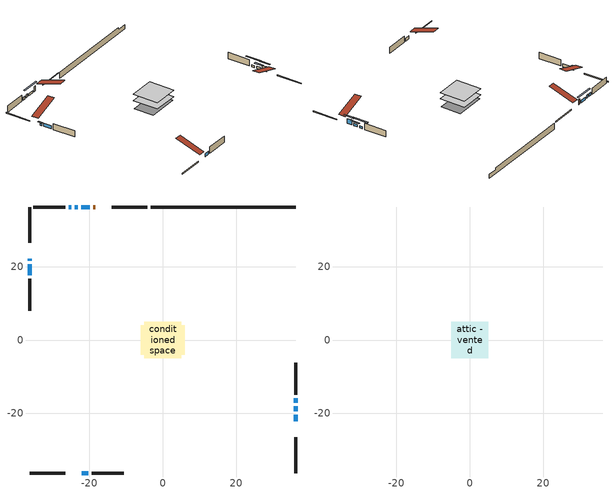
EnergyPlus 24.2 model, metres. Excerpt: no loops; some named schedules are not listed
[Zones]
conditioned space
 floor adiabatic (AdiabaticFloorConstruction): -5.01,-5.01 -5.01,5.01 5.01,5.01 5.01,-5.01 z1.45
 floor foundation (Slab1 construction): -5.94,-3.96 -5.94,3.96 5.94,3.96 5.94,-3.96 z-0.91
 wall outside (RimJoist1 construction): -4.24,36.31 -13.95,36.31 / -36.31,-36.31 -26.6,-36.31 / -36.31,36.31 -36.31,26.6 / 36.31,-36.31 36.31,-26.6 z1.45:1.75
 wall outside (AdiabaticWallConstruction 1): -18.38,36.31 -19.02,36.31 z1.45:3.48
 wall outside (AdiabaticWallConstruction): -36.31,22.18 -36.31,21.67 z1.45:2.21; -19.95,36.31 -22.29,36.31 / 36.31,-17.09 36.31,-15.92 z1.45:2.31; 36.31,-22.18 36.31,-20.42 z1.45:3.43; 36.31,-19.49 36.31,-18.02 z1.45:2.42; -36.31,20.75 -36.31,17.71 / -23.21,36.31 -24.02,36.31 / -24.94,36.31 -25.71,36.31 / -22.18,-36.31 -20.32,-36.31 z1.45:2.67
 wall outside (Wall1 construction): -26.64,36.31 -35.38,36.31 / -19.4,-36.31 -10.65,-36.31 / -36.31,16.79 -36.31,8.04 / 36.31,-14.99 36.31,-6.25 z1.45:3.89
 wall foundation (FoundationWall1 construction): -3.31,36.31,-0.91 -3.31,36.31,1.45 32.35,36.31,1.45 32.35,36.31,0.69 36.31,36.31,0.69 36.31,36.31,-0.91
 window (WindowConstruction 6): -36.31,22.17 -36.31,21.67 z1.45:2.21
 window (WindowConstruction 8): -19.95,36.31 -22.29,36.31 z1.45:2.31
 window (WindowConstruction): 36.31,-22.17 36.31,-20.42 z1.45:3.43
 window (WindowConstruction 1): 36.31,-19.49 36.31,-18.02 z1.45:2.42
 window (WindowConstruction 2): -36.31,20.75 -36.31,17.71 z1.45:2.67
 window (WindowConstruction 3): -23.21,36.31 -24.02,36.31 z1.45:2.67
 window (WindowConstruction 4): -24.94,36.31 -25.71,36.31 z1.45:2.67
 window (WindowConstruction 5): -22.17,-36.31 -20.32,-36.31 z1.45:2.67
 window (WindowConstruction 7): 36.31,-17.09 36.31,-15.92 z1.45:2.31
 door (Door): -18.38,36.31 -19.02,36.31 z1.45:3.48
 ceiling adiabatic (AdiabaticFloorConstruction): 5.01,-5.01 5.01,5.01 -5.01,5.01 -5.01,-5.01 z1.45
attic - vented
 floor to conditioned space (Floor1 construction Reversed): -5.01,-5.01 -5.01,5.01 5.01,5.01 5.01,-5.01 z3.89
 roof outside (Roof1 construction): -17.45,36.31,3.89 -17.45,26.55,7.14 -14.88,26.55,7.14 -14.88,36.31,3.89; -23.1,-36.31,3.89 -23.1,-26.55,7.14 -25.67,-26.55,7.14 -25.67,-36.31,3.89; -36.31,23.1,3.89 -26.55,23.1,7.14 -26.55,25.67,7.14 -36.31,25.67,3.89; 36.31,-23.1,3.89 26.55,-23.1,7.14 26.55,-25.67,7.14 36.31,-25.67,3.89
shading: -36.31,21.07 -36.31,22.78 -36.92,22.78 -36.92,21.07 z2.82; -24.73,36.31 -17.51,36.31 -17.51,36.77 -24.73,36.77 z4.75; 36.31,-19.2 36.31,-23.39 36.77,-23.39 36.77,-19.2 z4.65; 36.31,-17.11 36.31,-20.4 36.77,-20.4 36.77,-17.11 z3.33; 36.31,-13.48 36.31,-19.53 36.77,-19.53 36.77,-13.48 z4.75
[Building]
Building 1: Terrain=Suburbs
[Site:Location]
Edmonton Intl AP_AB: Latitude {deg}=53.31; Longitude {deg}=-113.58; Time Zone {hr}=-7; Elevation {m}=723; Keep Site Location Information=Yes
[Site:GroundTemperature:Shallow]
-1.56185, -3.61833, -3.78302, -2.80711, 1.11059, 5.01004, 8.39065, 10.5322, 10.7141, 8.97234, 5.67794, 1.89811
[Site:WaterMainsTemperature]
Calculation Method=Schedule; Temperature Schedule=mains temperature schedule
[Material] Roughness=Rough; Thermal Absorptance=0.9
Name | Thickness {m} | Conductivity {W/m-K} | Density {kg/m3} | Specific Heat {J/kg-K} | Solar Absorptance | Visible Absorptance
asphalt or fiberglass shingles | 0.00635 | 0.162714 | 1121.4 | 1465.45 | 0.4 | 0.4
ceiling loosefill ins | 0.254 | 0.0480833 | 16.02 | 1046.75 | 0.7 | 0.7
ceiling stud and cavity | 0.1397 | 0.159311 | 65.682 | 1177.47 | 0.7 | 0.7
concrete 4.0 in. | 0.1016 | 1.803125 | 2242.8 | 837.4 | 0.7 | 0.7
concrete 8.0 in. | 0.2032 | 1.803125 | 2242.8 | 837.4 | 0.7 | 0.7
door material | 0.04445 | 0.053851 | 512.64 | 1214.23 | 0.7 | 0.7
exterior vertical ins | 0.0457286 | 0.029427 | 32.04 | 1214.23 | 0.7 | 0.7
floor covering | 0.0127 | 0.0433444 | 54.468 | 1339.84 | 0.6 | 0.6
floor rigid ins; wall rigid ins 1 | 0.512978 | 0.029427 | 32.04 | 1214.23 | 0.7 | 0.7
floor stud and cavity | 0.1397 | 1.75129 | 37.0049 | 1207.88 | 0.7 | 0.7
furniture material conditioned space 1 | 0.1524 | 0.115458 | 640.8 | 1214.23 | 0.6 | 0.6
gypsum board | 0.0127 | 0.160291 | 801 | 837.4 | 0.6 | 0.6
gypsum board 1 | 0.0127 | 0.160291 | 801 | 837.4 | 0.7 | 0.7
osb sheathing 0.5 in. | 0.0127 | 0.115458 | 512.64 | 1214.23 | 0.7 | 0.7
osb sheathing 0.75 in. | 0.01905 | 0.115458 | 512.64 | 1214.23 | 0.7 | 0.7
osb sheathing 2.0 in. | 0.0508 | 0.115458 | 512.64 | 1214.23 | 0.7 | 0.7
rim joist stud and cavity | 0.0508 | 0.029095 | 125.044 | 1163.47 | 0.6 | 0.6
wall rigid ins | 0.051816 | 0.029427 | 32.04 | 1214.23 | 0.7 | 0.7
wall stud and cavity | 0.1397 | 0.213854 | 139.0536 | 1170.24 | 0.7 | 0.7
wall stud and cavity 1 | 0.0889 | 0.380278 | 52.3479 | 1209.89 | 0.7 | 0.7
wall stud and cavity 2 | 0.0889 | 0.391764 | 83.0341 | 1211.67 | 0.7 | 0.7
wood siding | 0.0254 | 0.102417 | 544.68 | 1172.36 | 0.4 | 0.4
wood siding 1; wood siding 2; wood siding 3 | 0.0254 | 0.102417 | 544.68 | 1172.36 | 0.7 | 0.7
[WindowMaterial:SimpleGlazingSystem]
Name | U-Factor {W/m2-K} | Solar Heat Gain Coefficient
WindowMaterial | 1.52 | 0.44
WindowMaterial 1 | 2.22067 | 0.53
WindowMaterial 2 | 2.07304 | 0.65
WindowMaterial 3 | 2.13947 | 0.58
WindowMaterial 4 | 2.27063 | 0.48
WindowMaterial 5 | 2.245649 | 0.51
WindowMaterial 6 | 2.17865 | 0.54
WindowMaterial 7 | 2.2553 | 0.5
[Construction]
AdiabaticFloorConstruction: floor stud and cavity, floor rigid ins, osb sheathing 0.75 in., floor covering
AdiabaticWallConstruction: wood siding 2, wall rigid ins 1, wall stud and cavity 1, gypsum board
AdiabaticWallConstruction 1: wood siding 3, wall rigid ins 1, wall stud and cavity 1, gypsum board
Door: door material
Floor1 construction Reversed: gypsum board, ceiling stud and cavity, ceiling loosefill ins
FoundationWall1 construction: concrete 8.0 in., gypsum board 1
furniture construction conditioned space 1: furniture material conditioned space 1
PartitionWallConstruction: gypsum board, wall stud and cavity 2, gypsum board
RimJoist1 construction: wood siding 1, osb sheathing 2.0 in., rim joist stud and cavity
Roof1 construction: asphalt or fiberglass shingles
Slab1 construction: concrete 4.0 in.
Wall1 construction: wood siding, wall rigid ins, osb sheathing 0.5 in., wall stud and cavity, gypsum board
WindowConstruction: WindowMaterial
WindowConstruction 1: WindowMaterial 1
WindowConstruction 2: WindowMaterial 2
WindowConstruction 3: WindowMaterial 3
WindowConstruction 4: WindowMaterial 4
WindowConstruction 5: WindowMaterial 5
WindowConstruction 6: WindowMaterial 6
WindowConstruction 7; WindowConstruction 8: WindowMaterial 7
[Zone] Multiplier=1; Part of Total Floor Area=Yes
Name | Volume {m3}
attic - vented | 52.9737
conditioned space | 497.8
[Space]
Name | Zone | Volume {m3}
attic - vented 1 | attic - vented | 52.9737
conditioned space 1 | conditioned space | 497.8
[ZoneInfiltration:EffectiveLeakageArea]
infil attic - vented 1: Zone or Space=attic - vented 1; Schedule=Always On Discrete; Effective Air Leakage Area {cm2}=3490.09; Stack Coefficient=0.000226152; Wind Coefficient=1.01606e-05
[ZoneMixing]
whole house fan mix: Zone or Space=attic - vented; Schedule=Always On Continuous; Design Flow Rate Calculation Method=Flow/Zone; Design Flow Rate {m3/s}=0; Source Zone or Space=conditioned space
[SurfaceProperty:ExposedFoundationPerimeter]
Slab1: Exposed Perimeter Calculation Method=TotalExposedPerimeter; Total Exposed Perimeter {m}=39.625
[InternalMass] Zone or ZoneList=conditioned space; Space or SpaceList=conditioned space 1
Name | Construction | Surface Area {m2}
furniture mass conditioned space 1 | furniture construction conditioned space 1 | 77.8
partition wall mass | PartitionWallConstruction | 194.5
[Lights]
interior lighting: Zone or ZoneList or Space or SpaceList=conditioned space 1; Schedule=interior lighting schedule; Design Level Calculation Method=LightingLevel; Lighting Level {W}=343.2; Return Air Fraction=0; Fraction Radiant=0.6; Fraction Visible=0.2; Fraction Replaceable=1
[People]
occupants: Zone or ZoneList or Space or SpaceList=conditioned space 1; Number of People Schedule=occupants schedule; Number of People Calculation Method=People; Number of People=3; Fraction Radiant=0.314171; Sensible Heat Fraction=0.56303; Activity Level Schedule=occupants activity schedule; Carbon Dioxide Generation Rate {m3/s-W}=0; Enable ASHRAE 55 Comfort Warnings=No; Mean Radiant Temperature Calculation Type=EnclosureAveraged
[ElectricEquipment] Zone or ZoneList or Space or SpaceList=conditioned space 1; Design Level Calculation Method=EquipmentLevel
Name | Schedule | Design Level {W} | Fraction Latent | Fraction Radiant | Fraction Lost
clothes dryer | clothes dryer schedule | 140.772 | 0.015 | 0.081 | 0.85
clothes washer | clothes washer schedule | 32.1985 | 0.03 | 0.162 | 0.7
cooking range | cooking range schedule | 215.147 | 0.08 | 0.432 | 0.2
dishwasher | dishwasher schedule | 66.8632 | 0.3 | 0.18 | 0.4
fridge | fridge schedule | 72.9452 | 0 | 0.6 | 0
mech vent bath fan 0 | mech vent bath fan 0 schedule | 50.2 | 0 | 0 | 1
mech vent bath fan 1 | mech vent bath fan 1 schedule | 50.2 | 0 | 0 | 1
mech vent bath fan 2 | mech vent bath fan 2 schedule | 50.2 | 0 | 0 | 1
mech vent house fan | mech vent house fan schedule | 0 | 0 | 0 | 1
mech vent house fan cfis | mech vent house fan cfis schedule | 0 | 0 | 0 | 0
mech vent range fan 0 | mech vent range fan 0 schedule | 57 | 0 | 0 | 1
misc plug loads | misc plug loads schedule | 494.7 | 0.045 | 0.513 | 0.1
whole house fan | Always On Discrete | 0 | 0 | 0 | 1
[OtherEquipment] Zone or ZoneList or Space or SpaceList=conditioned space 1; Design Level Calculation Method=EquipmentLevel
Name | Fuel Type | Schedule | Design Level {W} | Fraction Latent | Fraction Radiant | Fraction Lost
clothes dryer 1 | Electricity | clothes dryer schedule | 0 | 0.015 | 0.081 | 0.85
cooking range 1 | Electricity | cooking range schedule | 0 | 0.08 | 0.432 | 0.2
general water use latent | None | general water use schedule | 62.594 | 1 | 0 | 0
general water use sensible | None | general water use schedule | -61.6891 | 0 | 0.6 | 0
mech vent house fan latent load | None | Always On Discrete | 0 | 1 | 0 | 0
mech vent house fan sensible load | None | Always On Discrete | 0 | 0 | 0 | 0
water heater energy adjustment1 | NaturalGas | Always On Discrete | 0.01 | 0 | 0 | 1
[ZoneInfiltration:DesignFlowRate] Zone or ZoneList or Space or SpaceList=conditioned space 1; Schedule=Always On Discrete; Design Flow Rate Calculation Method=Flow/Zone; Design Flow Rate {m3/s}=0
infil flow; natural vent flow; whole house fan flow
[AvailabilityManager:Scheduled]
central ac and furnace airloop Availability Manager: Schedule=Always On Discrete
[Foundation:Kiva]
Foundation Kiva 1: Initial Indoor Air Temperature {C}=18; Wall Height Above Grade {m}=1.44999; Wall Depth Below Slab {m}=0.2032; Custom Block Material Name 1=exterior vertical ins; Custom Block Depth 1 {m}=2.36001; Custom Block X Position 1 {m}=0.2159; Custom Block Z Position 1 {m}=0
[Foundation:Kiva:Settings]
Soil Conductivity {W/m-K}=0.849921; Soil Density {kg/m3}=1842.3; Soil Specific Heat {J/kg-K}=418.7; Ground Solar Absorptivity=0.9; Ground Thermal Absorptivity=0.9; Ground Surface Roughness {m}=0.03; Far-Field Width {m}=40; Deep-Ground Boundary Condition=ZeroFlux; Deep-Ground Depth {m}=40; Minimum Cell Dimension {m}=0.2; Maximum Cell Growth Coefficient=3; Simulation Timestep=Timestep
[Exterior:Lights]
exterior lighting: Schedule=exterior lighting schedule; Design Level {W}=75.6
[EnergyManagementSystem:GlobalVariable]
central_ac_and_furnace_airloop_Fan_RTF
infil_program_Qfan
infil_program_Qinf
natural_vent_program_Qnv
natural_vent_program_Qwhf
[EnergyManagementSystem:Sensor]
Name | Output:Variable or Output:Meter Index Key | Output:Variable or Output:Meter
airflow_gain | infil flow | Infiltration Sensible Heat Gain Energy
airflow_gain_1 | natural vent flow | Infiltration Sensible Heat Gain Energy
airflow_gain_2 | whole house fan flow | Infiltration Sensible Heat Gain Energy
airflow_loss | infil flow | Infiltration Sensible Heat Loss Energy
airflow_loss_1 | natural vent flow | Infiltration Sensible Heat Loss Energy
airflow_loss_2 | whole house fan flow | Infiltration Sensible Heat Loss Energy
clg_load_cond |  | Cooling:EnergyTransfer:Zone:CONDITIONED SPACE
clg_sp_s; clg_sp_s_1 | cooling setpoint | Schedule Value
clothes_dryer_exhaust_0_sch_s | clothes dryer exhaust 0 schedule | Schedule Value
cool_season | cooling season schedule | Schedule Value
htg_load_cond |  | Heating:EnergyTransfer:Zone:CONDITIONED SPACE
htg_sp_s; htg_sp_s_1 | heating setpoint | Schedule Value
ig_ee_conv | clothes dryer | Electric Equipment Convective Heating Energy
ig_ee_conv_2 | cooking range | Electric Equipment Convective Heating Energy
ig_ee_conv_4 | fridge | Electric Equipment Convective Heating Energy
ig_ee_conv_5 | misc plug loads | Electric Equipment Convective Heating Energy
ig_ee_conv_6 | whole house fan | Electric Equipment Convective Heating Energy
ig_ee_rad | clothes dryer | Electric Equipment Radiant Heating Energy
ig_ee_rad_2 | cooking range | Electric Equipment Radiant Heating Energy
ig_ee_rad_4 | fridge | Electric Equipment Radiant Heating Energy
ig_ee_rad_5 | misc plug loads | Electric Equipment Radiant Heating Energy
ig_ee_rad_6 | whole house fan | Electric Equipment Radiant Heating Energy
ig_lgt_conv | interior lighting | Lights Convective Heating Energy
ig_lgt_rad | interior lighting | Lights Radiant Heating Energy
ig_lgt_vis | interior lighting | Lights Visible Radiation Heating Energy
ig_oe_conv | clothes dryer 1 | Other Equipment Convective Heating Energy
ig_oe_conv_1 | cooking range 1 | Other Equipment Convective Heating Energy
ig_oe_conv_2 | general water use latent | Other Equipment Convective Heating Energy
ig_oe_conv_3 | general water use sensible | Other Equipment Convective Heating Energy
ig_oe_conv_4 | water heater energy adjustment1 | Other Equipment Convective Heating Energy
ig_oe_rad | clothes dryer 1 | Other Equipment Radiant Heating Energy
ig_oe_rad_1 | cooking range 1 | Other Equipment Radiant Heating Energy
ig_oe_rad_2 | general water use latent | Other Equipment Radiant Heating Energy
ig_oe_rad_3 | general water use sensible | Other Equipment Radiant Heating Energy
ig_oe_rad_4 | water heater energy adjustment1 | Other Equipment Radiant Heating Energy
ig_ppl_conv | occupants | People Convective Heating Energy
ig_ppl_rad | occupants | People Radiant Heating Energy
im_conv | furniture mass conditioned space 1 | Surface Inside Face Convection Heat Gain Energy
im_conv_1 | partition wall mass | Surface Inside Face Convection Heat Gain Energy
im_ig | furniture mass conditioned space 1 | Surface Inside Face Internal Gains Radiation Heat Gain Energy
im_ig_1 | partition wall mass | Surface Inside Face Internal Gains Radiation Heat Gain Energy
im_lgt | furniture mass conditioned space 1 | Surface Inside Face Lights Radiation Heat Gain Energy
im_lgt_1 | partition wall mass | Surface Inside Face Lights Radiation Heat Gain Energy
im_sol | furniture mass conditioned space 1 | Surface Inside Face Solar Radiation Heat Gain Energy
im_sol_1 | partition wall mass | Surface Inside Face Solar Radiation Heat Gain Energy
im_surf | furniture mass conditioned space 1 | Surface Inside Face Net Surface Thermal Radiation Heat Gain Energy
im_surf_1 | partition wall mass | Surface Inside Face Net Surface Thermal Radiation Heat Gain Energy
mech_vent_bath_fan_0_sch_s | mech vent bath fan 0 schedule | Schedule Value
mech_vent_bath_fan_1_sch_s | mech vent bath fan 1 schedule | Schedule Value
mech_vent_bath_fan_2_sch_s | mech vent bath fan 2 schedule | Schedule Value
mech_vent_range_fan_0_sch_s | mech vent range fan 0 schedule | Schedule Value
mv_conv | mech vent bath fan 0 | Electric Equipment Convective Heating Energy
mv_conv_1 | mech vent bath fan 1 | Electric Equipment Convective Heating Energy
mv_conv_2 | mech vent bath fan 2 | Electric Equipment Convective Heating Energy
mv_conv_3 | mech vent house fan | Electric Equipment Convective Heating Energy
mv_conv_4 | mech vent house fan cfis | Electric Equipment Convective Heating Energy
mv_conv_5 | mech vent range fan 0 | Electric Equipment Convective Heating Energy
mv_conv_6 | mech vent house fan latent load | Other Equipment Convective Heating Energy
mv_conv_7 | mech vent house fan sensible load | Other Equipment Convective Heating Energy
mv_rad | mech vent bath fan 0 | Electric Equipment Radiant Heating Energy
mv_rad_1 | mech vent bath fan 1 | Electric Equipment Radiant Heating Energy
mv_rad_2 | mech vent bath fan 2 | Electric Equipment Radiant Heating Energy
mv_rad_3 | mech vent house fan | Electric Equipment Radiant Heating Energy
mv_rad_4 | mech vent house fan cfis | Electric Equipment Radiant Heating Energy
mv_rad_5 | mech vent range fan 0 | Electric Equipment Radiant Heating Energy
mv_rad_6 | mech vent house fan latent load | Other Equipment Radiant Heating Energy
mv_rad_7 | mech vent house fan sensible load | Other Equipment Radiant Heating Energy
natural_vent_s | natural vent schedule | Schedule Value
out_pb_s |  | Site Outdoor Air Barometric Pressure
out_wt_s |  | Site Outdoor Air Humidity Ratio
site_vw_s |  | Site Wind Speed
ss_back_out | Window1 | Surface Window Shortwave from Zone Back Out Window Heat Transfer Rate
ss_back_out_1 | Window10 | Surface Window Shortwave from Zone Back Out Window Heat Transfer Rate
ss_back_out_2 | Window2 | Surface Window Shortwave from Zone Back Out Window Heat Transfer Rate
ss_back_out_3 | Window3 | Surface Window Shortwave from Zone Back Out Window Heat Transfer Rate
ss_back_out_4 | Window4 | Surface Window Shortwave from Zone Back Out Window Heat Transfer Rate
ss_back_out_5 | Window5 | Surface Window Shortwave from Zone Back Out Window Heat Transfer Rate
ss_back_out_6 | Window6 | Surface Window Shortwave from Zone Back Out Window Heat Transfer Rate
ss_back_out_7 | Window7 | Surface Window Shortwave from Zone Back Out Window Heat Transfer Rate
ss_back_out_8 | Window9 | Surface Window Shortwave from Zone Back Out Window Heat Transfer Rate
ss_conv | Door1 | Surface Inside Face Convection Heat Gain Energy
ss_conv_1 | Window1 | Surface Inside Face Convection Heat Gain Energy
ss_conv_2 | Window10 | Surface Inside Face Convection Heat Gain Energy
ss_conv_3 | Window2 | Surface Inside Face Convection Heat Gain Energy
ss_conv_4 | Window3 | Surface Inside Face Convection Heat Gain Energy
ss_conv_5 | Window4 | Surface Inside Face Convection Heat Gain Energy
ss_conv_6 | Window5 | Surface Inside Face Convection Heat Gain Energy
ss_conv_7 | Window6 | Surface Inside Face Convection Heat Gain Energy
ss_conv_8 | Window7 | Surface Inside Face Convection Heat Gain Energy
ss_conv_9 | Window9 | Surface Inside Face Convection Heat Gain Energy
ss_ig | Door1 | Surface Inside Face Internal Gains Radiation Heat Gain Energy
ss_ig_1 | Window1 | Surface Inside Face Internal Gains Radiation Heat Gain Energy
ss_ig_2 | Window10 | Surface Inside Face Internal Gains Radiation Heat Gain Energy
ss_ig_3 | Window2 | Surface Inside Face Internal Gains Radiation Heat Gain Energy
ss_ig_4 | Window3 | Surface Inside Face Internal Gains Radiation Heat Gain Energy
ss_ig_5 | Window4 | Surface Inside Face Internal Gains Radiation Heat Gain Energy
ss_ig_6 | Window5 | Surface Inside Face Internal Gains Radiation Heat Gain Energy
ss_ig_7 | Window6 | Surface Inside Face Internal Gains Radiation Heat Gain Energy
ss_ig_8 | Window7 | Surface Inside Face Internal Gains Radiation Heat Gain Energy
ss_ig_9 | Window9 | Surface Inside Face Internal Gains Radiation Heat Gain Energy
ss_lgt | Door1 | Surface Inside Face Lights Radiation Heat Gain Energy
ss_sol | Door1 | Surface Inside Face Solar Radiation Heat Gain Energy
ss_surf | Door1 | Surface Inside Face Net Surface Thermal Radiation Heat Gain Energy
ss_surf_1 | Window1 | Surface Inside Face Net Surface Thermal Radiation Heat Gain Energy
ss_surf_2 | Window10 | Surface Inside Face Net Surface Thermal Radiation Heat Gain Energy
ss_surf_3 | Window2 | Surface Inside Face Net Surface Thermal Radiation Heat Gain Energy
ss_surf_4 | Window3 | Surface Inside Face Net Surface Thermal Radiation Heat Gain Energy
ss_surf_5 | Window4 | Surface Inside Face Net Surface Thermal Radiation Heat Gain Energy
ss_surf_6 | Window5 | Surface Inside Face Net Surface Thermal Radiation Heat Gain Energy
ss_surf_7 | Window6 | Surface Inside Face Net Surface Thermal Radiation Heat Gain Energy
ss_surf_8 | Window7 | Surface Inside Face Net Surface Thermal Radiation Heat Gain Energy
ss_surf_9 | Window9 | Surface Inside Face Net Surface Thermal Radiation Heat Gain Energy
ss_trans_in | Window1 | Surface Window Transmitted Solar Radiation Rate
ss_trans_in_1 | Window10 | Surface Window Transmitted Solar Radiation Rate
ss_trans_in_2 | Window2 | Surface Window Transmitted Solar Radiation Rate
ss_trans_in_3 | Window3 | Surface Window Transmitted Solar Radiation Rate
ss_trans_in_4 | Window4 | Surface Window Transmitted Solar Radiation Rate
ss_trans_in_5 | Window5 | Surface Window Transmitted Solar Radiation Rate
ss_trans_in_6 | Window6 | Surface Window Transmitted Solar Radiation Rate
ss_trans_in_7 | Window7 | Surface Window Transmitted Solar Radiation Rate
ss_trans_in_8 | Window9 | Surface Window Transmitted Solar Radiation Rate
ss_trans_out | Window1 | Surface Inside Face Initial Transmitted Diffuse Transmitted Out Window Solar Radiation Rate
ss_trans_out_1 | Window10 | Surface Inside Face Initial Transmitted Diffuse Transmitted Out Window Solar Radiation Rate
ss_trans_out_2 | Window2 | Surface Inside Face Initial Transmitted Diffuse Transmitted Out Window Solar Radiation Rate
ss_trans_out_3 | Window3 | Surface Inside Face Initial Transmitted Diffuse Transmitted Out Window Solar Radiation Rate
ss_trans_out_4 | Window4 | Surface Inside Face Initial Transmitted Diffuse Transmitted Out Window Solar Radiation Rate
ss_trans_out_5 | Window5 | Surface Inside Face Initial Transmitted Diffuse Transmitted Out Window Solar Radiation Rate
ss_trans_out_6 | Window6 | Surface Inside Face Initial Transmitted Diffuse Transmitted Out Window Solar Radiation Rate
ss_trans_out_7 | Window7 | Surface Inside Face Initial Transmitted Diffuse Transmitted Out Window Solar Radiation Rate
ss_trans_out_8 | Window9 | Surface Inside Face Initial Transmitted Diffuse Transmitted Out Window Solar Radiation Rate
s_conv | Floor1 | Surface Inside Face Convection Heat Gain Energy
s_conv_1 | FoundationWall1 | Surface Inside Face Convection Heat Gain Energy
s_conv_10 | Wall1:180 | Surface Inside Face Convection Heat Gain Energy
s_conv_11 | Wall1:270 | Surface Inside Face Convection Heat Gain Energy
s_conv_12 | Wall1:90 | Surface Inside Face Convection Heat Gain Energy
s_conv_2 | inferred conditioned ceiling | Surface Inside Face Convection Heat Gain Energy
s_conv_3 | inferred conditioned floor | Surface Inside Face Convection Heat Gain Energy
s_conv_4 | RimJoist1:0 | Surface Inside Face Convection Heat Gain Energy
s_conv_5 | RimJoist1:180 | Surface Inside Face Convection Heat Gain Energy
s_conv_6 | RimJoist1:270 | Surface Inside Face Convection Heat Gain Energy
s_conv_7 | RimJoist1:90 | Surface Inside Face Convection Heat Gain Energy
s_conv_8 | Slab1 | Surface Inside Face Convection Heat Gain Energy
s_conv_9 | Wall1:0 | Surface Inside Face Convection Heat Gain Energy
s_ig | Floor1 | Surface Inside Face Internal Gains Radiation Heat Gain Energy
s_ig_1 | FoundationWall1 | Surface Inside Face Internal Gains Radiation Heat Gain Energy
s_ig_10 | Wall1:180 | Surface Inside Face Internal Gains Radiation Heat Gain Energy
s_ig_11 | Wall1:270 | Surface Inside Face Internal Gains Radiation Heat Gain Energy
s_ig_12 | Wall1:90 | Surface Inside Face Internal Gains Radiation Heat Gain Energy
s_ig_2 | inferred conditioned ceiling | Surface Inside Face Internal Gains Radiation Heat Gain Energy
s_ig_3 | inferred conditioned floor | Surface Inside Face Internal Gains Radiation Heat Gain Energy
s_ig_4 | RimJoist1:0 | Surface Inside Face Internal Gains Radiation Heat Gain Energy
s_ig_5 | RimJoist1:180 | Surface Inside Face Internal Gains Radiation Heat Gain Energy
s_ig_6 | RimJoist1:270 | Surface Inside Face Internal Gains Radiation Heat Gain Energy
s_ig_7 | RimJoist1:90 | Surface Inside Face Internal Gains Radiation Heat Gain Energy
s_ig_8 | Slab1 | Surface Inside Face Internal Gains Radiation Heat Gain Energy
s_ig_9 | Wall1:0 | Surface Inside Face Internal Gains Radiation Heat Gain Energy
s_lgt | Floor1 | Surface Inside Face Lights Radiation Heat Gain Energy
s_lgt_1 | FoundationWall1 | Surface Inside Face Lights Radiation Heat Gain Energy
s_lgt_10 | Wall1:180 | Surface Inside Face Lights Radiation Heat Gain Energy
s_lgt_11 | Wall1:270 | Surface Inside Face Lights Radiation Heat Gain Energy
s_lgt_12 | Wall1:90 | Surface Inside Face Lights Radiation Heat Gain Energy
s_lgt_2 | inferred conditioned ceiling | Surface Inside Face Lights Radiation Heat Gain Energy
s_lgt_3 | inferred conditioned floor | Surface Inside Face Lights Radiation Heat Gain Energy
s_lgt_4 | RimJoist1:0 | Surface Inside Face Lights Radiation Heat Gain Energy
s_lgt_5 | RimJoist1:180 | Surface Inside Face Lights Radiation Heat Gain Energy
s_lgt_6 | RimJoist1:270 | Surface Inside Face Lights Radiation Heat Gain Energy
s_lgt_7 | RimJoist1:90 | Surface Inside Face Lights Radiation Heat Gain Energy
s_lgt_8 | Slab1 | Surface Inside Face Lights Radiation Heat Gain Energy
s_lgt_9 | Wall1:0 | Surface Inside Face Lights Radiation Heat Gain Energy
s_sol | Floor1 | Surface Inside Face Solar Radiation Heat Gain Energy
s_sol_1 | FoundationWall1 | Surface Inside Face Solar Radiation Heat Gain Energy
s_sol_10 | Wall1:180 | Surface Inside Face Solar Radiation Heat Gain Energy
s_sol_11 | Wall1:270 | Surface Inside Face Solar Radiation Heat Gain Energy
s_sol_12 | Wall1:90 | Surface Inside Face Solar Radiation Heat Gain Energy
s_sol_2 | inferred conditioned ceiling | Surface Inside Face Solar Radiation Heat Gain Energy
s_sol_3 | inferred conditioned floor | Surface Inside Face Solar Radiation Heat Gain Energy
s_sol_4 | RimJoist1:0 | Surface Inside Face Solar Radiation Heat Gain Energy
s_sol_5 | RimJoist1:180 | Surface Inside Face Solar Radiation Heat Gain Energy
s_sol_6 | RimJoist1:270 | Surface Inside Face Solar Radiation Heat Gain Energy
